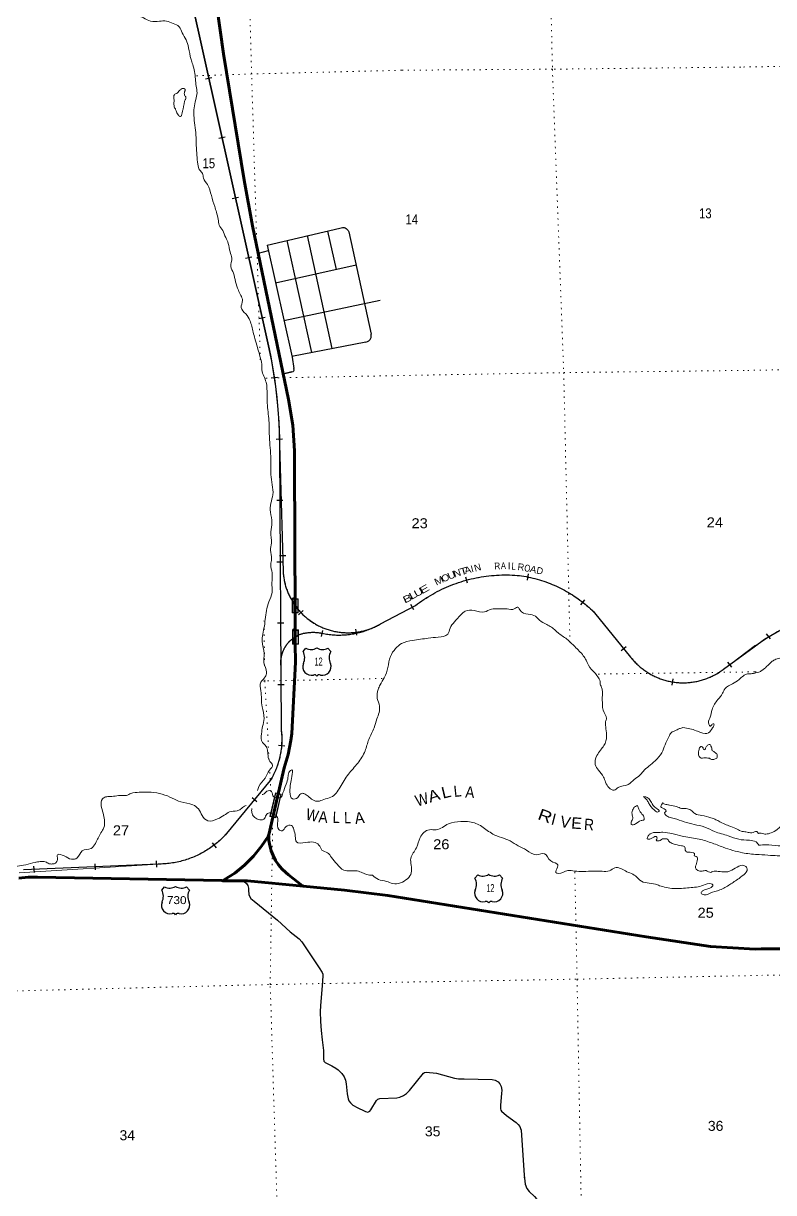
# Model space of a CAD drawing. Header units: feet. Extents: x 505285 to 763886, y -543582 to -353855.
# Drawn here: x 527720 to 540899, y -527841 to -507290 of the extents above; entities that cross this region are included whole.
import ezdxf
from ezdxf.enums import TextEntityAlignment as Align

# ---------------------------------------------------------------- set-up
doc = ezdxf.new("R2010")
doc.units = ezdxf.units.FT
doc.header["$LTSCALE"] = 70
doc.header["$PDMODE"] = 32
doc.header["$PDSIZE"] = 35
doc.linetypes.add('DOTTED', pattern=[1.5, 0.3, -1.2])
for name, color, linetype, lineweight in [('16', 7, 'Continuous', 25), ('20', 7, 'Continuous', 70), ('29', 7, 'Continuous', 25), ('34', 7, 'Continuous', 25), ('39', 7, 'Continuous', 13), ('57', 7, 'Continuous', 13), ('7', 7, 'DOTTED', 13)]:
    doc.layers.add(name, color=color, linetype=linetype, lineweight=lineweight)
doc.layers.add('41', color=7, linetype='Continuous')
doc.layers.add('55', color=7, linetype='Continuous')

msp = doc.modelspace()

# ---------------------------------------------------------------- linework, layer by layer
at = {"layer": '16'}
for p, q in [((532633.35, -518330.6), (532684.66, -518271.84)), ((532876.42, -518265.87), (532876.14, -518266.07)), ((533068.51, -518271.75), (533119.9, -518330.6)), ((535651.04, -522312.65), (535702.35, -522253.89)), ((535894.11, -522247.92), (535893.83, -522248.12)), ((536086.2, -522253.8), (536137.59, -522312.65)), ((530150.58, -522522.98), (530201.89, -522464.22)), ((530393.65, -522458.25), (530393.37, -522458.45)), ((530585.74, -522464.13), (530637.13, -522522.98))]:
    msp.add_line(p, q, dxfattribs=at)
for centre, radius, start, end in [((532775.74, -518114.18), 182.07, 239.97227, 303.45418), ((532977.52, -518114.68), 181.52, 236.33975, 300.08743), ((532977.51, -518114.18), 182.07, 236.54582, 236.59441), ((532440.37, -518441.23), 222.05, 332.97043, 29.75871), ((533312.87, -518441.23), 222.05, 150.24129, 207.02957), ((532779.56, -518596.13), 151.42, 159.09177, 283.81923), ((532973.68, -518596.13), 151.42, 256.18077, 20.90823), ((535458.06, -522423.28), 222.05, 332.97043, 29.75871), ((535793.43, -522096.23), 182.07, 239.97227, 303.45418), ((535995.21, -522096.73), 181.52, 236.33975, 300.08743), ((535995.2, -522096.23), 182.07, 236.54582, 236.59441), ((536330.56, -522423.28), 222.05, 150.24129, 207.02957), ((529957.6, -522633.61), 222.05, 332.97043, 29.75871), ((530292.97, -522306.56), 182.07, 239.97227, 303.45418), ((530494.75, -522307.06), 181.52, 236.33975, 300.08743), ((530494.74, -522306.56), 182.07, 236.54582, 236.59441), ((530830.1, -522633.61), 222.05, 150.24129, 207.02957), ((535797.25, -522578.18), 151.42, 159.09177, 283.81923), ((535991.37, -522578.18), 151.42, 256.18077, 20.90823), ((530296.79, -522788.51), 151.42, 159.09177, 283.81923), ((530490.91, -522788.51), 151.42, 256.18077, 20.90823)]:
    msp.add_arc(centre, radius, start, end, dxfattribs=at)
for centre, major_axis, start_param, end_param in [((532834.9, -518794.95), (-19.56, 51.67), 4.95877769, 6.28318531), ((532918.35, -518794.95), (19.56, 51.67), 0, 1.32637542), ((535852.59, -522777), (-19.56, 51.67), 4.95877769, 6.28318531), ((535936.04, -522777), (19.56, 51.67), 0, 1.32637542), ((530352.13, -522987.33), (-19.56, 51.67), 4.95877769, 6.28318531), ((530435.58, -522987.33), (19.56, 51.67), 0, 1.32637542)]:
    msp.add_ellipse(centre, major_axis=major_axis, ratio=0.929097, start_param=start_param, end_param=end_param, dxfattribs=at)
at = {"layer": '20'}
for points in [[(532028, -521566.05), (532036.01, -521531.05), (532102.21, -521241.66), (532300, -520377.05), (532372.61, -520139.13), (532419.95, -519894.93), (532434, -519771.05), (532499, -518518.05), (532497.28, -518203.04), (532494.26, -517650.04), (532480, -515037.05), (532483.93, -514805.65), (532455.7, -514350.12), (532380, -513900.05), (531743, -510846.05), (531597, -510045.05), (531237, -507824.05), (531056.12, -506531.31), (530936.86, -505678.92)], [(531224, -522358.05), (531255.68, -522339.29), (531433.3, -522224.35), (531607.08, -522084.1), (531765.25, -521926.45), (531906.07, -521753.13), (532018.22, -521581.05), (532028, -521566.05)], [(532637.56, -522457.41), (532625, -522447.69), (532375, -522254.05), (532328.84, -522215.91), (532262.28, -522150.51), (532202.91, -522078.52), (532151.39, -522000.71), (532108.29, -521917.95), (532074.08, -521831.13), (532049.13, -521741.22), (532033.71, -521649.19), (532029.53, -521581.05), (532028, -521566.05)], [(527639.43, -522311.17), (527804.29, -522294.45), (527970, -522295.05), (531205.68, -522357.7), (531224, -522358.05)], [(532637.56, -522457.41), (531660, -522363.05), (531255.68, -522361.63), (531224, -522358.05)], [(540683.4, -523553.87), (540578, -523560.05), (539791.43, -523513.37), (538660, -523345.05), (534121, -522621.05), (533359, -522527.05), (532637.56, -522457.41)], [(540683.4, -523553.87), (541266, -523559.05)]]:
    msp.add_lwpolyline(points, dxfattribs=at)
at = {"layer": '29'}
for p, q in [((532000.38, -511188.74), (533277, -510887.05)), ((532349.98, -511106.12), (532780.95, -513077.23)), ((533144.06, -513006.75), (532709, -511018.05)), ((533060, -510941.05), (533216, -511617.05)), ((533440, -510954.05), (533827, -512750.05)), ((532022.94, -511289.47), (531842, -511333.05)), ((532152, -511850.05), (533564.58, -511532.22)), ((532296.19, -512509.51), (533987.06, -512156.95)), ((533735, -512892.05), (532438.25, -513143.75)), ((532436, -513416.05), (532293, -513447.05)), ((536527.87, -527599.42), (536525.34, -527572.04))]:
    msp.add_line(p, q, dxfattribs=at)
for points in [[(533277, -510887.05), (533328.21, -510878.33), (533353.26, -510879.38), (533373.09, -510885.64), (533391.87, -510896.08), (533415.88, -510916.97), (533426.32, -510928.45), (533440, -510954.05)], [(532000.38, -511188.74), (532441, -513156.05), (532474, -513358.05)], [(533735, -512892.05), (533766.58, -512882.14), (533790.58, -512867.52), (533811.46, -512844.55), (533828.16, -512812.18), (533830.24, -512789.21), (533827, -512750.05)], [(532285.55, -513449.14), (532436.88, -513416.77), (532458.8, -513407.37), (532469.24, -513397.98), (532475.5, -513383.36), (532474, -513358.05)], [(531598.14, -522373.68), (531637.41, -522410.55), (531660.36, -522443.97), (531672.89, -522487.82), (531672.89, -522527.51), (531679.16, -522598.51), (531693.76, -522631.93), (531716.73, -522669.51), (531773.09, -522719.64), (532182.22, -523053.79), (532407.67, -523258.45), (532562.14, -523379.58), (532614.32, -523433.87), (532917, -523889.16), (532969.19, -523974.78), (532979.62, -523999.84), (532979.62, -524031.17), (532967.1, -524198.24), (532937.87, -524557.45), (532931.61, -524655.61), (532937.87, -524833.12), (532950.4, -524991.84), (532971.27, -525154.74)], [(532971.27, -525154.74), (532990.04, -525342.69), (532990.04, -525488.88), (532998.39, -525528.55), (533019.27, -525555.71), (533136.16, -525610.01), (533207.14, -525651.77), (533248.88, -525681.01), (533313.59, -525745.75), (533353.26, -525806.32), (533380.39, -525864.79), (533390.83, -525931.62), (533407.53, -526102.87), (533424.22, -526192.68), (533438.84, -526228.18), (533465.98, -526261.59), (533509.81, -526303.36), (533532.77, -526317.98), (533570.35, -526336.78), (533731.08, -526418.22), (533770.74, -526424.49), (533804.14, -526411.96), (533825.01, -526386.9), (533921.04, -526219.83), (533946.08, -526196.85), (533983.66, -526186.41), (534280.07, -526173.88), (534334.34, -526161.35), (534396.97, -526136.29), (534449.15, -526100.78), (534505.52, -526044.4), (534751.83, -525739.49), (534768.53, -525729.05), (534797.76, -525722.78), (534977.28, -525743.67), (535294.56, -525827.2), (535365.54, -525839.73), (535461.56, -525843.91), (535954.19, -525852.26), (536010.55, -525864.8), (536058.57, -525894.03), (536091.96, -525929.54), (536112.84, -525977.57), (536123.27, -526040.22), (536121.19, -526098.7), (536104.49, -526303.36), (536104.48, -526370.19), (536108.66, -526391.08), (536121.19, -526407.78), (536208.86, -526482.97), (536375.86, -526608.27), (536413.42, -526643.77), (536438.47, -526679.28), (536455.16, -526714.78), (536463.53, -526746.11), (536517.8, -527535.53)], [(536517.8, -527535.53), (536536.58, -527692.16), (536565.81, -527767.34), (536607.55, -527821.64), (536699.4, -527909.35), (536732.8, -527951.12), (536803.77, -528080.61), (537025.04, -528398.05), (537075.14, -528456.52), (537133.59, -528510.82), (537237.96, -528590.18), (538139.73, -529216.71), (538221.14, -529256.38), (538319.25, -529283.54), (538429.88, -529304.42), (538511.29, -529308.6), (538571.83, -529310.68), (538604.62, -529307.75)]]:
    msp.add_lwpolyline(points, dxfattribs=at)
at = {"layer": '34', "lineweight": 13}
for p, q in [((530664, -506853.05), (532034, -513009.05)), ((532214, -514485.05), (532282, -516925.05)), ((532218, -514786.05), (532250, -519717.05)), ((533996, -517845.05), (534608, -517522.05)), ((537755, -517651.05), (538387, -518429.05)), ((540017, -518644.05), (540584, -518216.05)), ((532055, -520598.05), (531290, -521530.05)), ((530089, -522066.05), (527645.74, -522221.96))]:
    msp.add_line(p, q, dxfattribs=at)
at = {"layer": '34'}
for p, q in [((530920.32, -508263.08), (531028.28, -508239.05)), ((531155.78, -509309.12), (531263.75, -509285.09)), ((531389.1, -510369.55), (531497.07, -510345.52)), ((531624.57, -511415.59), (531732.54, -511391.56)), ((531857.89, -512476.01), (531965.86, -512451.99)), ((532073.03, -513522.54), (532182.32, -513505.54)), ((532160.39, -514596.35), (532270.99, -514594.67)), ((532170.22, -515668.02), (532280.83, -515667.3)), ((532220.67, -516644.8), (532331.24, -516641.72)), ((532174.66, -516753.8), (532285.27, -516753.09)), ((535522.78, -517127.64), (535494.35, -517020.74)), ((536573.72, -517076.41), (536594.51, -516967.77)), ((537515.64, -517509.46), (537583.68, -517422.25)), ((532554.31, -517686.22), (532634.46, -517609.99)), ((534580.77, -517599.87), (534529.14, -517502.05)), ((532184.23, -517825.97), (532294.83, -517825.26)), ((532958.83, -518066.76), (532980.22, -517958.24)), ((533576.46, -518044.36), (533561.42, -517934.78)), ((540843.13, -518109.61), (540776.76, -518021.13)), ((538221.68, -518314.53), (538307.53, -518244.79)), ((540164.31, -518603.15), (540097.67, -518514.87)), ((532188.66, -518911.76), (532299.27, -518911.04)), ((539118.1, -518919.07), (539134.44, -518809.67)), ((532201.6, -519978.79), (532311.85, -519987.74)), ((531736.85, -520897.22), (531822.34, -520967.4)), ((531037.59, -521690.28), (531104.75, -521778.17)), ((527900.73, -522102.22), (527907.78, -522212.61)), ((528975.63, -522059.3), (528982.67, -522169.69)), ((530054.35, -522012.04), (530061.4, -522122.42))]:
    msp.add_line(p, q, dxfattribs=at)
for points in [[(530598.31, -506429.27), (530627.01, -506628.5), (530665.07, -506852.84), (532035.07, -513008.82), (532064.62, -513150.44), (532090.78, -513291.95), (532114.5, -513433.99), (532136.78, -513577.17), (532155.66, -513720.24)], [(532155.66, -513720.24), (532171.93, -513863.03), (532186.76, -514006.97), (532198.19, -514150.79), (532207.02, -514294.33), (532213.59, -514439.2), (532217.4, -514582.96), (532219.59, -514727.07), (532219.1, -514786.06), (532251.09, -519716.99), (532253.73, -519740.95), (532255.81, -519764.9), (532257.47, -519788.89), (532258.88, -519813.05), (532259.72, -519837.16), (532260.14, -519861.15), (532260.3, -519885.32), (532259.89, -519909.42), (532259.05, -519933.42), (532257.82, -519957.62), (532256.15, -519981.58), (532254.2, -520005.58), (532251.71, -520029.64), (532248.77, -520053.48), (532245.41, -520077.35), (532241.77, -520101.13), (532237.59, -520124.97), (532233.08, -520148.57), (532228.04, -520172.23), (532222.69, -520195.65), (532216.92, -520219.11), (532210.72, -520242.36), (532204.09, -520265.5), (532197.16, -520288.54), (532189.67, -520311.51), (532181.89, -520334.38), (532173.68, -520357.02), (532165.16, -520379.56), (532156.06, -520401.88), (532146.69, -520424.09), (532137, -520446.07), (532126.88, -520467.95), (532116.32, -520489.61), (532105.33, -520511.17), (532094.17, -520532.49), (532082.43, -520553.59), (532070.39, -520574.44), (532058.07, -520595.19), (532055.89, -520598.7), (531290.83, -521530.77), (531271.69, -521551.78), (531252.18, -521572.2), (531232.33, -521592.3), (531212.12, -521612.31), (531191.53, -521631.76), (531170.7, -521650.76), (531149.52, -521669.67), (531127.96, -521688.03), (531106.15, -521705.93), (531083.86, -521723.63), (531061.44, -521740.77), (531038.77, -521757.68), (531015.62, -521774.17), (530992.33, -521790.09), (530968.67, -521805.68), (530944.89, -521820.93), (530920.62, -521835.75), (530896.32, -521850.11), (530871.55, -521864.04), (530846.75, -521877.51), (530821.58, -521890.65), (530796.28, -521903.21), (530770.72, -521915.35), (530745.03, -521927.14), (530718.96, -521938.38), (530692.77, -521949.27), (530666.43, -521959.6), (530639.95, -521969.6), (530613.21, -521978.92), (530586.35, -521987.9), (530559.45, -521996.42), (530532.3, -522004.49), (530505.01, -522012.01), (530477.46, -522019.07), (530450.01, -522025.78), (530422.3, -522031.82), (530394.57, -522037.39), (530366.7, -522042.64), (530338.91, -522047.3), (530310.75, -522051.41), (530282.69, -522055.17), (530254.59, -522058.24), (530226.48, -522061.08), (530198.1, -522063.25), (530169.93, -522064.94), (530141.74, -522066.18), (530113.29, -522066.97), (530089.03, -522067.15), (527720.36, -522168.51)], [(532215.09, -514485.02), (532283.09, -516925.01), (532284.32, -516944.88), (532286, -516964.64), (532288.03, -516984.38), (532290.28, -517004.21), (532292.98, -517023.91), (532296.02, -517043.47), (532299.3, -517063.14), (532303.01, -517082.66), (532307.07, -517102.05), (532311.48, -517121.54), (532316.2, -517140.79), (532321.17, -517160.01), (532326.58, -517179.21), (532332.32, -517198.17), (532338.4, -517217.1), (532344.7, -517235.91), (532351.47, -517254.7), (532358.44, -517273.25), (532365.86, -517291.76), (532373.51, -517310.04), (532381.5, -517328.3), (532389.81, -517346.32), (532398.45, -517364.19), (532407.32, -517381.94), (532416.63, -517399.55), (532545.52, -517590.47)], [(533661.16, -517974.27), (533680.65, -517969.86), (533699.9, -517965.13), (533719.13, -517960.17), (533738.33, -517954.76), (533757.28, -517949.01), (533776.21, -517942.94), (533795.02, -517936.64), (533813.82, -517929.87), (533832.36, -517922.9), (533850.87, -517915.47), (533869.15, -517907.82), (533887.41, -517899.84), (533905.43, -517891.53), (533923.3, -517882.89), (533941.05, -517874.02), (533958.67, -517864.7), (533976.16, -517855.16), (533993.4, -517845.29), (533995.46, -517844.09), (534607.4, -517521.12), (534643.63, -517493.67), (534680.36, -517467.14), (534717.56, -517441.23), (534755.3, -517415.58), (534793.46, -517390.91), (534831.87, -517367.02), (534870.83, -517343.38), (534910.19, -517320.72), (534949.84, -517298.85), (534990.17, -517277.43), (535030.55, -517256.96), (535071.26, -517236.89), (535112.6, -517217.65), (535154, -517199.36), (535195.87, -517181.67), (535237.86, -517164.56), (535280.48, -517148.27), (535323, -517132.72), (535366.16, -517117.99), (535409.21, -517104), (535452.75, -517090.62), (535496.35, -517078.17), (535540.22, -517066.51), (535584.19, -517055.42), (535628.6, -517045.31), (535673.11, -517035.77), (535717.68, -517027.17), (535762.37, -517019.14), (535807.28, -517012.26), (535852.29, -517005.94), (535897.21, -517000.36), (535942.4, -516995.55), (535987.66, -516991.68), (536033.18, -516988.59), (536078.44, -516986.02), (536123.93, -516984.6), (536169.32, -516983.9), (536214.81, -516983.77), (536260.02, -516984.54), (536305.63, -516986.29), (536351.01, -516988.56), (536396.23, -516991.93), (536433.12, -516994.96), (536472.85, -517000.47), (536512.22, -517006.85), (536551.49, -517013.91), (536590.93, -517021.46), (536630.03, -517029.89), (536668.8, -517038.97), (536707.74, -517048.53), (536746.34, -517058.97), (536784.61, -517070.06), (536823.03, -517081.86), (536860.89, -517094.28), (536898.7, -517107.16), (536936.39, -517120.95), (536973.54, -517135.35), (537010.59, -517150.44), (537047.35, -517165.95), (537084, -517182.37), (537120.13, -517199.18), (537156.14, -517216.91), (537191.63, -517235.03), (537227.04, -517253.83), (537261.9, -517273.24), (537296.44, -517293.32), (537330.7, -517313.81), (537364.61, -517335.18), (537398.22, -517356.98), (537431.3, -517379.39), (537464.09, -517402.23), (537496.3, -517425.92), (537528.22, -517450.04), (537559.64, -517474.54), (537590.74, -517499.71), (537621.28, -517525.48), (537651.51, -517551.91), (537681.26, -517578.51), (537710.44, -517605.96), (537739.08, -517633.8)], [(532546.11, -517591.12), (532550.56, -517596.46), (532563.49, -517611.58), (532576.65, -517626.35), (532590.25, -517640.99), (532603.94, -517655.4), (532617.96, -517669.43), (532632.1, -517683.36), (532646.66, -517697.03), (532661.33, -517710.34), (532676.21, -517723.43), (532691.42, -517736.38), (532706.84, -517748.86), (532722.36, -517761.22), (532738.21, -517773.21), (532754.28, -517785.09), (532770.43, -517796.5), (532786.92, -517807.67), (532803.5, -517818.6), (532820.29, -517829.29), (532837.3, -517839.52), (532854.52, -517849.61), (532871.83, -517859.36), (532889.36, -517868.76), (532906.98, -517877.81), (532924.82, -517886.62), (532942.75, -517895.2), (532960.89, -517903.3), (532979.12, -517911.17), (532997.56, -517918.69), (533016.12, -517925.98), (533034.75, -517932.8), (533053.49, -517939.39), (533072.31, -517945.64), (533091.35, -517951.52), (533110.38, -517957.07), (533129.61, -517962.38), (533148.82, -517967.23), (533168.24, -517971.84), (533187.64, -517976), (533207.13, -517979.92), (533226.61, -517983.51), (533246.3, -517986.74), (533265.96, -517989.5), (533285.62, -517992.05), (533305.48, -517994.25), (533325.2, -517996.11), (533345.02, -517997.62), (533364.92, -517998.67), (533384.7, -517999.5), (533404.58, -517999.98), (533424.54, -517999.99), (533444.38, -517999.8), (533464.2, -517999.25), (533484.1, -517998.25), (533503.99, -517997.01), (533523.75, -517995.33), (533543.49, -517993.31), (533563.33, -517991.05), (533583.02, -517988.36), (533602.58, -517985.31), (533622.25, -517982.04), (533641.77, -517978.33), (533661.16, -517974.27)], [(537739.08, -517633.8), (537755.81, -517650.31), (538387.85, -518428.37), (538400.53, -518444.46), (538413.49, -518460.17), (538426.73, -518475.66), (538440.22, -518491.09), (538454.01, -518506.14), (538468.01, -518520.9), (538482.27, -518535.6), (538496.82, -518549.91), (538511.58, -518563.92), (538526.68, -518577.81), (538541.92, -518591.3), (538557.35, -518604.65), (538573.13, -518617.7), (538589.05, -518630.36), (538605.26, -518642.8), (538621.57, -518655), (538638.26, -518666.92), (538654.98, -518678.5), (538672.07, -518689.8), (538689.22, -518700.78), (538706.63, -518711.53), (538724.18, -518721.89), (538741.93, -518731.94), (538759.79, -518741.75), (538777.96, -518751.2), (538796.23, -518760.39), (538814.63, -518769.19), (538833.15, -518777.75), (538851.89, -518785.84), (538870.76, -518793.7), (538889.66, -518801.22), (538908.76, -518808.44), (538927.99, -518815.25), (538947.45, -518821.77), (538966.84, -518828.01), (538986.45, -518833.8), (539006.11, -518839.25), (539025.89, -518844.47), (539045.62, -518849.26), (539065.66, -518853.68), (539085.65, -518857.85), (539105.69, -518861.51), (539125.76, -518865.02), (539146.05, -518868.05), (539166.22, -518870.73), (539186.43, -518873.08), (539206.85, -518875.13), (539227.16, -518876.67), (539247.51, -518878.04), (539267.9, -518878.91), (539288.41, -518879.56), (539308.72, -518879.75), (539329.17, -518879.56), (539349.56, -518879.1), (539370, -518878.31), (539390.33, -518877.02), (539410.78, -518875.48), (539431.1, -518873.6), (539451.39, -518871.29), (539471.56, -518868.65), (539491.78, -518865.66), (539511.93, -518862.42), (539531.99, -518858.68), (539551.99, -518854.67), (539571.97, -518850.24), (539591.89, -518845.56), (539611.61, -518840.43), (539631.3, -518835.06), (539650.85, -518829.32), (539670.37, -518823.18), (539689.67, -518816.74), (539709.02, -518809.99), (539728.08, -518802.87), (539747.17, -518795.41), (539766, -518787.59), (539784.76, -518779.51), (539803.3, -518771.16), (539821.81, -518762.38), (539840.05, -518753.23), (539858.13, -518743.9), (539876.18, -518734.15), (539893.93, -518724.2), (539911.55, -518713.89), (539928.98, -518703.15), (539946.18, -518692.29), (539963.24, -518681.08), (539980.12, -518669.43), (539996.75, -518657.67), (540013.17, -518645.64), (540016.33, -518643.18), (540558.73, -518249.91)], [(532927.1, -518002), (532939.88, -518004.19), (532944.21, -518004.98), (532969.04, -518010.47), (532993.83, -518015.35), (533018.72, -518019.82), (533043.81, -518024.04), (533068.89, -518027.64), (533093.93, -518030.8), (533119.17, -518033.71), (533144.39, -518036.02), (533169.58, -518037.87), (533194.99, -518039.33), (533220.23, -518040.3), (533245.52, -518040.99), (533270.95, -518041.1), (533296.19, -518040.74), (533321.53, -518039.95), (533346.78, -518038.84), (533372.17, -518037.17), (533397.34, -518035.14), (533422.65, -518032.55), (533447.72, -518029.62), (533472.9, -518026.26), (533497.89, -518022.41), (533522.83, -518018.1), (533547.69, -518013.49), (533572.55, -518008.26), (533597.32, -518002.73), (533621.92, -517996.71), (533646.43, -517990.36), (533670.79, -517983.4), (533695.07, -517976.11), (533719.13, -517968.48), (533743.14, -517960.4), (533766.97, -517951.81), (533790.77, -517942.78), (533814.3, -517933.54), (533837.68, -517923.67), (533860.83, -517913.45), (533883.93, -517902.92), (533906.65, -517892.01), (533929.35, -517880.5), (533951.81, -517868.78), (533973.96, -517856.53), (533978.47, -517854.09)], [(532245.9, -518581.16), (532245.01, -518571.73), (532244.35, -518562.31), (532243.84, -518552.9), (532243.44, -518543.41), (532243.25, -518533.96), (532243.23, -518524.54), (532243.32, -518515.06), (532243.63, -518505.61), (532244.1, -518496.2), (532244.73, -518486.72), (532245.53, -518477.34), (532246.44, -518467.93), (532247.57, -518458.5), (532248.87, -518449.17), (532250.33, -518439.83), (532251.9, -518430.53), (532253.7, -518421.2), (532255.6, -518411.97), (532257.72, -518402.72), (532259.97, -518393.57), (532262.37, -518384.41), (532264.95, -518375.33), (532267.69, -518366.29), (532270.55, -518357.29), (532273.63, -518348.33), (532276.81, -518339.4), (532280.18, -518330.58), (532283.66, -518321.79), (532287.37, -518313.09), (532291.17, -518304.43), (532295.11, -518295.88), (532299.21, -518287.36), (532303.49, -518278.92), (532307.93, -518270.54), (532312.44, -518262.24), (532317.17, -518254.04), (532322.01, -518245.93), (532326.98, -518237.87), (532332.08, -518229.95), (532337.38, -518222.07), (532342.76, -518214.3), (532348.31, -518206.66), (532353.92, -518199.08), (532359.75, -518191.58), (532365.66, -518184.24), (532371.68, -518176.99), (532377.88, -518169.79), (532384.2, -518162.78), (532390.58, -518155.83), (532397.15, -518149.03), (532403.82, -518142.26), (532410.57, -518135.71), (532417.49, -518129.25), (532424.47, -518122.89), (532552.4, -518038.97)], [(532553.31, -518037.58), (532556.58, -518036.04), (532568.88, -518031.69), (532581.18, -518027.68), (532593.55, -518023.87), (532606.03, -518020.18), (532618.56, -518016.78), (532631.07, -518013.64), (532643.72, -518010.59), (532656.39, -518007.86), (532669.07, -518005.35), (532681.9, -518003.04), (532694.66, -518000.99), (532707.46, -517999.08), (532720.38, -517997.43), (532733.23, -517996.06), (532746.14, -517994.9), (532759.05, -517993.9), (532772.05, -517993.18), (532784.96, -517992.65), (532797.98, -517992.39), (532810.9, -517992.32), (532823.9, -517992.48), (532836.84, -517992.89), (532849.78, -517993.53), (532862.7, -517994.34), (532875.65, -517995.45), (532888.57, -517996.72), (532901.44, -517998.26), (532914.29, -517999.97), (532927.1, -518002)], [(540559.34, -518249.36), (540738.55, -518114.93), (541003.7, -517958.9)]]:
    msp.add_lwpolyline(points, dxfattribs=at)
at = {"layer": '34', "lineweight": 13}
for centre, radius, start, end in [((523952.22, -514743.9), 8265.89, 359.70788, 12.11541), ((533420.23, -516861.1), 1140.02, 183.21532, 300.33477), ((536191.34, -519586.6), 2601.8, 84.67067, 127.48532), ((536131.62, -519265.94), 2289.81, 44.8498, 82.43692), ((533265.85, -516589.51), 1452.64, 257.19919, 299.40188), ((532784.92, -518527.25), 540.6, 114.93568, 185.71076), ((532807.67, -518735.26), 741.84, 79.41056, 109.74912), ((539311.03, -517709.99), 1170.84, 217.8894, 307.08251), ((530879.33, -519875.74), 1379.83, 328.43443, 6.60437), ((530085.58, -520444.85), 1621.2, 270.12101, 317.98091)]:
    msp.add_arc(centre, radius, start, end, dxfattribs=at)
msp.add_spline([(540572.13, -518241.14), (541292.79, -517832.31), (541886.24, -517742.55)], degree=3, dxfattribs=at)
at = {"layer": '39'}
for points in [[(525663.88, -497516.55), (525699, -497575.05), (525686, -497672.05), (525701, -497758.05), (525761, -497812.05), (525765, -497860.05), (525829, -497963.05), (525926, -498166.05), (525991, -498307.05), (526018, -498517.05), (525963, -498613.05), (525924, -498701.05), (525943, -498881.05), (526050, -499036.05), (526148, -499134.05), (526334, -499340.05), (526472, -499430.05), (526638, -499589.05), (526819, -499846.05), (526968, -500070.05), (527112, -500302.05), (527252.14, -500638.29), (527325.51, -500762.17), (527435.58, -501069.58), (527575, -501334.05), (527655.71, -501647.69), (527741, -501822.05), (527837, -502052.05), (527844, -502086.05), (527901, -502203.05), (527984, -502359.05), (528070, -502623.05), (528160, -502797.05), (528243, -502983.05), (528329, -503101.05), (528391, -503213.05), (528414, -503417.05), (528427, -503545.05), (528444, -503694.05), (528477, -503773.05), (528500, -503861.05), (528471, -503894.05), (528410, -503882.05), (528360, -503819.05), (528288, -503824.05), (528203, -503867.05), (528096, -503971.05), (528024, -503988.05), (527948, -504037.05), (527940, -504150.05), (527972, -504281.05), (528013, -504479.05), (527993, -504640.05), (527942, -504732.05), (527856, -504858.05), (527865, -505025.05), (527929, -505234.05), (527958, -505325.05), (528054, -505426.05), (528225, -505491.05), (528281, -505555.05), (528314, -505678.05), (528293, -505790.05), (528252, -505922.05), (528282, -506041.05), (528351, -506119.05), (528441, -506159.05), (528495, -506213.05), (528502, -506205.05), (528575, -506086.05), (528711, -506022.05), (528837, -505940.05), (528927, -505882.05), (529015, -505879.05), (529097, -505979.05), (529124, -506060.05), (529025, -506166.05), (528897, -506277.05), (528786, -506348.05), (528678, -506418.05), (528672, -506452.05), (528697, -506544.05), (528762, -506560.05), (528882, -506557.05), (528976, -506594.05), (529070, -506698.05), (529176, -506800.05), (529269, -506900.05), (529376, -507025.05), (529473, -507049.05), (529658, -507105.05), (529750, -507152.05), (529830, -507194.05), (529956, -507250.05), (530111, -507252.05), (530233, -507250.05), (530349, -507290.05)], [(530349, -507290.05), (530456, -507349.05), (530512, -507457.05), (530578, -507578.05), (530621, -507717.05), (530666, -507925.05), (530695, -508012.05), (530742, -508266.05), (530755, -508396.05), (530771, -508508.05), (530749, -508629.05), (530720, -508777.05), (530716, -508910.05), (530732, -509080.05), (530752, -509252.05), (530757, -509435.05), (530770, -509608.05), (530784, -509766.05), (530818, -509869.05), (530866, -509926.05), (530885, -510010.05), (530955, -510124.05), (531022, -510315.05), (531081, -510510.05), (531112, -510609.05), (531143, -510733.05), (531160, -510835.05), (531222, -510929.05), (531274, -511054.05), (531320, -511157.05), (531351, -511308.05), (531381, -511414.05), (531366, -511565.05), (531410, -511680.05), (531446, -511832.05), (531497, -511979.05), (531540, -512070.05), (531569, -512161.05), (531545, -512283.05), (531626, -512396.05), (531700, -512513.05), (531757, -512718.05), (531787, -512831.05), (531831, -512984.05), (531869, -513114.05), (531907, -513283.05), (531909, -513380.05), (531984, -513598.05), (532000, -513817.05), (532007, -514006.05), (532037, -514310.05), (532042, -514557.05), (532067, -514944.05), (532070, -515220.05), (532089, -515398.05), (532105, -515574.05), (532066, -515722.05), (532061, -515883.05), (532086, -516066.05), (532067, -516227.05), (532078, -516426.05), (532062, -516549.05), (532079, -516705.05), (532067, -516802.05), (532090, -516948.05), (532086, -517121.05), (532088, -517292.05), (532033, -517457.05), (531990, -517611.05), (531947, -517922.05), (531919, -518064.05), (531916, -518148.05), (531950, -518370.05), (531945, -518527.05), (531993, -518696.05), (531970, -518778.05), (531893, -518867.05), (531892, -519022.05), (531914, -519300.05), (531949, -519510.05), (531922, -519650.05), (531904, -519775.05), (531919, -519929.05), (531969, -519974.05), (532018, -520169.05), (532049, -520261.05), (532096, -520323.05), (532045, -520418.05), (531965, -520555.05), (531858, -520704.05), (531834.81, -520775.26)], [(530364.12, -508557.83), (530366.25, -508553.92), (530382.49, -508534.73), (530401.68, -508524.4), (530422.34, -508514.07), (530437.11, -508500.78), (530447.44, -508486.02), (530462.2, -508469.78), (530475.49, -508460.93), (530490.25, -508447.64), (530510.91, -508437.31), (530530.1, -508434.36), (530553.72, -508440.26), (530559.63, -508452.07), (530562.58, -508466.83), (530553.72, -508484.54), (530547.82, -508506.69), (530547.82, -508536.21), (530552.24, -508552.45), (530565.53, -508568.68), (530572.91, -508580.49), (530575.86, -508596.73), (530565.53, -508627.73), (530556.67, -508642.49), (530544.86, -508703.01), (530534.53, -508751.73), (530521.25, -508810.77), (530507.96, -508859.49), (530497.63, -508906.72), (530494.68, -508917.06), (530481.39, -508925.91), (530459.25, -508918.53), (530440.06, -508899.34), (530417.92, -508862.44), (530401.68, -508828.49), (530394.3, -508801.92), (530388.39, -508787.15), (530376.58, -508773.87), (530367.73, -508751.73), (530366.25, -508732.54), (530361.82, -508698.59), (530366.25, -508664.63), (530366.25, -508636.59), (530363.3, -508584.92), (530365.14, -508556.5)], [(540641.38, -521733.54), (540761.71, -521728.25), (540978.92, -521743.95), (541225.79, -521744.72), (541440, -521726.37), (541604.69, -521661.28), (541809.34, -521659.27), (542316.6, -521642.34), (542660.68, -521604.1), (542959.95, -521543.08), (543174.01, -521450.42), (543377.17, -521327.96), (543591.39, -521102.73), (543761.12, -520935.06), (543923.48, -520789.69), (544025.28, -520770.63), (544180.13, -520643.56), (544278.17, -520425.77), (544362.75, -520228.47), (544481.74, -519971.9), (544576.83, -519722.07), (544595.01, -519518.68), (544632.05, -519342.85), (544729.53, -519036.71), (544763.1, -518810.78), (544863.55, -518606.98), (545036.42, -518409.08), (545187.13, -518346.41), (545315.32, -518406.91), (545464.7, -518436.65), (545595.74, -518456.9), (545752.03, -518448.29), (545902.04, -518361.53), (546090.93, -518231.45), (546212.65, -518069.2), (546283.69, -517820.07), (546286, -517623.18), (546264.22, -517495.28), (546187.95, -517356.93), (546080.38, -517177.33), (546081.99, -516956.35), (546181.14, -516776.69), (546366.89, -516676.83), (546564.82, -516650.92), (546725.94, -516670.29), (546870.37, -516668.05), (546970.43, -516588.78), (547135.97, -516415.2), (547314.11, -516329.62), (547539.42, -516278.81), (547735.41, -516254.97), (547896.72, -516212.07), (548095.64, -516081.69), (548270.52, -516022.32), (548500.02, -515977.41), (548719.72, -515940.82), (548931.34, -515902.46), (549080.53, -515787.61), (549281.92, -515673.23), (549420.04, -515661.13), (549615.39, -515615.21), (549702.77, -515595.04)], [(532279, -520816.05), (532336, -520661.05), (532368, -520545.05), (532385, -520456.05), (532436, -520410.05), (532434, -520525.05), (532414, -520654.05), (532401, -520799.05), (532450, -520922.05), (532541, -520895.05), (532593, -520829.05), (532649, -520827.05), (532721, -520875.05), (532899, -520963.05), (532996, -520931.05), (533123, -520893.05), (533286, -520716.05), (533429, -520486.05), (533595, -520293.05), (533722, -520078.05), (533789, -519876.05), (533881, -519672.05), (533931, -519513.05), (533968, -519402.05), (533976, -519289.05), (533937, -519155.05), (533952, -518996.05), (533989, -518916.05), (534059, -518791.05), (534123, -518612.05), (534169, -518418.05), (534258, -518278.05), (534364, -518190.05), (534559, -518135.05), (534833, -518097.05), (535009, -518077.05), (535175, -518025.05), (535216, -517921.05), (535291, -517811.05), (535403, -517687.05), (535483, -517622.05), (535641, -517612.05), (535821, -517634.05), (535942, -517588.05), (536080, -517581.05), (536217, -517582.05), (536351, -517577.05), (536406, -517549.05), (536440, -517598.05), (536587, -517676.05), (536717, -517709.05), (536786, -517781.05), (536913, -517855.05), (537069, -517961.05), (537108, -517997.05), (537267, -518112.05), (537408, -518244.05), (537556, -518404.05), (537605, -518483.05), (537701, -518646.05), (537770, -518714.05), (537823, -518793.05), (537848, -518832.05), (537852, -518886.05), (537875, -518960.05), (537893, -519028.05), (537888, -519172.05), (537895, -519263.05), (537903, -519363.05), (537964, -519508.05), (537948, -519560.05), (537946, -519627.05), (537964, -519757.05), (537955, -519902.05), (537916, -519984.05), (537860, -520062.05), (537795, -520159.05), (537767, -520317.05), (537824, -520413.05), (537913, -520537.05), (537948, -520628.05), (538010, -520724.05), (538096, -520766.05), (538168, -520721.05), (538347, -520668.05), (538449, -520580.05), (538548, -520506.05), (538606, -520438.05), (538710, -520344.05), (538819, -520250.05), (538936, -520109.05), (538992, -519972.05), (539059, -519831.05), (539105, -519753.05), (539166, -519723.05), (539245, -519686.05), (539307, -519668.05)], [(540694.42, -518663.33), (540777.13, -518596.63), (540874.71, -518501.37), (540939.95, -518467.32), (541033.5, -518440.47), (541111.17, -518420.1), (541197.89, -518365.33), (541249.21, -518335.71), (541313.26, -518329.81), (541396.11, -518349.46), (541471.07, -518373.37), (541542.36, -518409.43), (541601.38, -518437.82), (541649.74, -518444.43), (541689.61, -518435.22), (541683.07, -518417.34), (541668.74, -518407.72), (541623.93, -518384.94), (541585.31, -518368), (541586.79, -518349.88), (541612.74, -518345.1), (541655.31, -518359.91), (541734.8, -518401.76), (541792.4, -518450.28), (541839.08, -518537.28), (541925.46, -518609.05), (542040.37, -518696.05), (542159.9, -518734.71), (542248.52, -518814.45), (542347.04, -518889.88), (542472.33, -518988.62), (542630.23, -519104.49), (542717.66, -519212.38), (542776.95, -519319.09), (542856.53, -519433.24), (542889.41, -519528.68), (542883.66, -519607.18), (542877.97, -519687.68), (542891.37, -519803.78), (542911.69, -519881.51), (542927.6, -519945.31), (542964.07, -520026.58), (542993.55, -520073.92), (543054.4, -520096.23), (543131.12, -520112.05), (543137.14, -520111.87), (543107.18, -520116.77), (543039.18, -520124.8), (542985.03, -520126.39), (542926.88, -520128.1), (542919.39, -520146.4), (542941.97, -520163.81), (543019.16, -520195.68), (543043.8, -520215.04), (543012.59, -520246.09), (542929.02, -520270.64), (542871.51, -520294.42), (542808.45, -520334.44), (542751.87, -520390.33), (542714.76, -520425.57), (542677.71, -520462.81), (542649.93, -520473.67), (542629.41, -520458.2), (542621.39, -520458.44), (542604.21, -520489.07), (542602.3, -520561.43), (542565.95, -520622.75), (542541.4, -520675.69), (542543.44, -520745.93), (542549.66, -520822.07), (542552.83, -520862.14), (542507.24, -520881.56), (542472.78, -520938.81), (542456.42, -520997.54), (542373.37, -521040.15), (542325.59, -521053.6), (542255.76, -521067.71), (542202.2, -521089.37), (542166.92, -521118.53), (542146.69, -521113.09), (542111.5, -521075.97), (542013.65, -521092.91), (541873.34, -521099.04), (541707.08, -521109.96), (541547.13, -521130.73), (541435.01, -521140.05), (541318.54, -521137.45), (541202.52, -521150.91), (541147.08, -521176.64), (541092.62, -521236.49), (541071.73, -521277.27), (541047.7, -521348.27), (541017.37, -521409.42), (540960.67, -521461.3), (540857.97, -521518.55), (540762.31, -521541.45)], [(539307, -519668.05), (539540, -519722.05), (539623, -519755.05), (539758, -519761.05), (539825, -519674.05), (539853, -519617.05), (539849, -519603.05), (539823, -519608.05), (539792, -519643.05), (539759, -519608.05), (539779, -519503.05), (539818, -519348.05), (539920, -519176.05), (540003, -519065.05), (540046, -518983.05), (540178, -518900.05), (540292, -518823.05), (540368, -518758.05), (540441, -518724.05), (540523, -518719.05), (540570, -518710.05)], [(540570, -518710.05), (540590, -518705.05), (540642, -518694.05), (540694.42, -518663.33)], [(539659.31, -520018.4), (539662.26, -520042.02), (539677.03, -520059.74), (539700.64, -520039.07), (539709.5, -520015.45), (539721.31, -519994.79), (539739.02, -519977.07), (539765.59, -519965.26), (539789.21, -519968.22), (539798.07, -519994.79), (539812.83, -520030.21), (539815.78, -520056.78), (539827.59, -520074.5), (539848.26, -520086.31), (539877.78, -520112.88), (539904.35, -520130.59), (539910.26, -520163.07), (539901.4, -520204.4), (539874.83, -520219.16), (539827.59, -520230.97), (539786.26, -520216.21), (539771.5, -520207.35), (539741.98, -520204.4), (539700.64, -520198.49), (539647.5, -520204.4), (539609.12, -520195.54), (539600.27, -520183.73), (539588.46, -520166.02), (539579.6, -520124.69), (539585.5, -520068.59), (539594.36, -520039.07), (539609.12, -520009.55), (539632.74, -520000.69), (539659.31, -520021.36)], [(531635.21, -521035.6), (531603, -521050.05), (531536, -521101.05), (531473, -521129.05), (531343, -521150.05), (531247, -521209.05), (531132, -521272.05), (530959, -521304.05), (530861, -521213.05), (530797, -521098.05), (530694, -521024.05), (530485, -520973.05), (530335, -520907.05), (530161, -520839.05), (529965, -520804.05), (529757, -520805.05), (529609, -520824.05), (529530, -520859.05), (529471, -520859.05), (529361, -520867.05), (529247, -520879.05), (529165, -520886.05), (529110, -520922.05), (529088, -521041.05), (529121, -521171.05), (529145, -521291.05), (529135, -521426.05), (529082, -521518.05), (528986, -521702.05), (528909, -521792.05), (528752, -521833.05), (528664, -521959.05), (528564, -521980.05), (528436, -521923.05), (528322, -521902.05), (528320.42, -521982.06)], [(531915.32, -520846.36), (531929, -520844.05), (531999, -520785.05), (532078, -520790.05), (532117, -520884.05), (532130.63, -520889.14)], [(532130.63, -520889.14), (532249.16, -520892.21), (532279, -520816.05)], [(538606, -520886.05), (538654, -520887.05), (538705, -520915.05), (538754, -520982.05), (538836, -521086.05), (538887, -521136.05), (538874, -521148.05), (538811, -521125.05), (538769, -521082.05), (538721, -521021.05), (538685, -520958.05), (538641, -520907.05), (538628, -520892.05), (538634, -520887.05)], [(532065.2, -521170.34), (532042, -521168.05), (531986, -521206.05), (531942, -521278.05), (531846, -521281.05), (531770, -521233.05), (531733, -521158.05), (531731.32, -521091.86)], [(533851, -522263.05), (533755, -522252.05), (533679, -522220.05), (533584, -522187.05), (533350, -522173.05), (533230, -522067.05), (533134, -521948.05), (533061, -521866.05), (532965, -521819.05), (532913, -521732.05), (532681, -521686.05), (532516, -521676.05), (532496, -521576.05), (532470, -521458.05), (532432, -521387.05), (532332, -521409.05), (532264, -521480.05), (532207, -521461.05), (532190, -521307.05), (532175, -521229.05), (532065.2, -521170.34)], [(538507, -521039.05), (538533, -521102.05), (538586, -521187.05), (538627, -521258.05), (538623, -521284.05), (538572, -521302.05), (538476, -521361.05), (538400, -521370.05), (538398, -521330.05), (538428, -521263.05), (538413, -521187.05), (538430, -521100.05), (538471, -521052.05), (538515, -521038.05)], [(540641.54, -521733.53), (540591, -521678.05), (540474, -521648.05), (540286, -521630.05), (540101, -521570.05), (539864, -521494.05), (539690, -521416.05), (539506, -521370.05), (539326, -521322.05), (539153, -521267.05), (539060, -521239.05), (538998, -521198.05), (538981, -521171.05), (539010, -521134.05), (538952, -521085.05), (538921, -521062.05), (538939, -521007.05), (538953, -520991.05), (538973, -521008.05), (539004, -521017.05), (539073, -521031.05), (539196, -521057.05), (539281, -521088.05), (539364, -521091.05), (539445, -521117.05), (539518, -521180.05), (539641, -521212.05), (539797, -521251.05), (539887, -521286.05), (540022, -521356.05), (540115, -521393.05), (540234, -521443.05), (540327, -521486.05), (540414, -521501.05), (540491, -521516.05), (540539, -521511.05), (540591, -521491.05), (540636.04, -521527.31)], [(540644.72, -521898.99), (540611, -521898.05), (540353, -521867.05), (540012, -521770.05), (539798, -521689.05), (539559, -521621.05), (539292, -521574.05), (539114, -521530.05), (538955, -521508.05), (538860, -521511.05), (538732, -521533.05), (538698, -521569.05), (538679, -521620.05), (538747, -521619.05), (538835, -521584.05), (538856, -521608.05), (538839, -521648.05), (538909, -521650.05), (538946, -521624.05), (538973, -521624.05), (539023, -521622.05), (539065, -521671.05), (539136, -521710.05), (539282, -521745.05), (539341, -521768.05), (539344, -521810.05), (539378, -521855.05), (539436, -521857.05), (539512, -521898.05), (539505, -521913.05), (539556, -521943.05), (539563, -521983.05), (539537, -522080.05), (539526, -522131.05), (539643, -522191.05), (539713, -522181.05), (539798, -522212.05), (539830, -522197.05), (539928, -522195.05), (540047, -522205.05), (540137, -522188.05), (540257, -522122.05), (540387, -522095.05), (540430, -522134.05), (540292, -522317.05), (540131, -522426.05), (539953, -522522.05), (539783, -522578.05), (539647, -522597.05), (539628, -522576.05), (539653, -522539.05), (539778, -522488.05), (539834, -522434.05), (539805, -522413.05), (539665, -522440.05), (539418, -522483.05), (539149, -522496.05), (539010, -522477.05), (538896, -522446.05), (538823, -522421.05), (538550, -522350.05), (538492, -522292.05), (538295, -522188.05), (538112, -522132.05), (538014, -522186.05), (537890, -522192.05), (537741, -522191.05), (537552, -522196.05), (537406, -522189.05), (537287, -522179.05), (537197, -522212.05), (537075, -522214.05), (537082, -522174.05), (537111, -522081.05), (536984, -522011.05), (536877, -521884.05), (536729, -521901.05), (536559, -521822.05), (536410, -521745.05), (536269, -521660.05), (535967, -521539.05), (535774, -521405.05), (535558, -521322.05), (535405, -521318.05), (535188, -521359.05), (534971, -521464.05), (534852, -521462.05), (534690, -521602.05), (534624, -521779.05), (534526, -521966.05), (534532, -522084.05), (534535, -522221.05), (534468, -522323.05), (534210, -522409.05), (534098, -522371.05), (533956, -522335.05), (533851, -522263.05)], [(540762.31, -521541.45), (540726.04, -521536.49), (540679.45, -521521.79), (540649.43, -521524.68), (540636.04, -521527.31)], [(527925, -522036.05), (527967, -522026.05), (528013, -522023.05), (528084, -522020.05), (528124, -522035.05), (528157, -522051.05), (528195, -522065.05), (528228, -522064.05), (528259, -522061.05), (528285, -522049.05), (528296, -522038.05), (528307, -522021.05), (528315, -522002.05), (528318, -521987.05)], [(540644.72, -521898.99), (540847, -521914.05), (541158, -521927.05), (541380, -521929.05)], [(527928.55, -522034.12), (527760.5, -522077.39), (527469.53, -522138.65), (527218.83, -522240.83), (526966.58, -522382.46), (526778.24, -522510.49), (526634.82, -522654.91), (526534.44, -522720.54), (526302.93, -522912.95), (526131.36, -523078.28), (526025.13, -523211.07), (525976.85, -523313.31), (525900.78, -523385.29), (525760.32, -523484.74), (525603.19, -523664.01), (525434.29, -523872.13), (525334.93, -523993.09), (525305.49, -524058.02), (525254.75, -524096.32), (525213.13, -524175.28), (525138.93, -524246.77), (525055.51, -524341.31), (524999.83, -524438.15), (524950.76, -524600.69), (524901.67, -524704.87), (524858.76, -524849.3), (524826.64, -524956.38), (524748.65, -525165.66), (524678.94, -525353.27), (524654.88, -525448.46), (524608.93, -525621.29), (524574.42, -525755.59)]]:
    msp.add_spline(points, degree=3, dxfattribs=at)
at = {"layer": '55'}
for p in [(532468, -517402.05), (532471.4, -517951.38)]:
    msp.add_point(p, dxfattribs=at)
at = {"layer": '57'}
for p, q in [((532443, -517402.05), (532443, -517652.05)), ((532443, -517402.05), (532548, -517402.05)), ((532548, -517402.05), (532548, -517652.05)), ((532548, -517652.05), (532443, -517652.05)), ((532446.41, -517951.7), (532551.4, -517950.36)), ((532446.41, -517951.7), (532449.6, -518201.68)), ((532551.4, -517950.36), (532554.59, -518200.34)), ((532554.59, -518200.34), (532449.6, -518201.68)), ((532147.12, -520812.99), (532052.42, -521231.23)), ((532147.12, -520812.99), (532249.53, -520836.18)), ((532249.53, -520836.18), (532154.83, -521254.42)), ((532154.83, -521254.42), (532052.42, -521231.23))]:
    msp.add_line(p, q, dxfattribs=at)
for points in [[(532451, -517644.05), (532451, -517410.05), (532540, -517410.05), (532540, -517644.05)], [(532543.5, -517958.45), (532454.5, -517959.59), (532457.49, -518193.58), (532546.49, -518192.44)], [(532239.95, -520842.21), (532153.15, -520822.56), (532061.99, -521225.19), (532148.79, -521244.84)]]:
    msp.add_lwpolyline(points, close=True, dxfattribs=at)
at = {"layer": '7'}
for p, q in [((531946.93, -517799.77), (531946.82, -517791.22)), ((531957.04, -518579.62), (531948.31, -517906.1)), ((540569.6, -518688.16), (537777.02, -518727.17)), ((540569.6, -518688.16), (540657, -518686.99)), ((532066.2, -520788.92), (532045, -520399.73))]:
    msp.add_line(p, q, dxfattribs=at)
for points in [[(536782.52, -497264.08), (536796.09, -497453.54), (536893.56, -502787.87), (537014.21, -508095.26), (537212.05, -513428.1), (537322.37, -518198.81)], [(531881.83, -513204.87), (531729.39, -508179.03), (531575.54, -502840.63), (531547.77, -500434.27)], [(570075.03, -507540.62), (568930.6, -507545.52), (563665.9, -507666.24), (558395.09, -507714.83), (553088.94, -507790.57), (547742.6, -507933.77), (542388.79, -508026.98), (540320.96, -508057.42)], [(540320.96, -508057.42), (537014.21, -508095.26), (534363.95, -508113.29), (531729.39, -508179.03), (530730.98, -508212.32)], [(540445.65, -513388.59), (542575.67, -513355.92), (547892.74, -513241.69), (553205.28, -513109.53), (558457.29, -513035.38), (563795.58, -512960.7), (569058.63, -512852.09), (572236.15, -512861.23)], [(531981.84, -513523.53), (537212.05, -513428.1), (540445.65, -513388.59)], [(534023.7, -518804.25), (531960.52, -518848.44), (531890.28, -518849.88)], [(532035.75, -520229.76), (531960.52, -518848.44), (531959.94, -518803.51)], [(532576.24, -542775.37), (532516.57, -539995), (532396.69, -534768), (532220.64, -529484.67), (532056, -524182.83), (532100.83, -521239.04)], [(537407.41, -522202.52), (537446.92, -524089.33), (537544.05, -529355.32), (537686.07, -534641.85), (537812.18, -539932.97), (537915.57, -542699.75)], [(570371.97, -523460.13), (569358.96, -523469.93), (564026.69, -523544.43), (558727.66, -523658.12), (553486.79, -523770.1), (548161.99, -523894.6), (542698.07, -523997.07), (540694.35, -524021.98)], [(525182.08, -524354.16), (525183.66, -524354.13), (526758.87, -524317.3), (532056, -524182.83), (537446.92, -524089.33), (540694.35, -524021.98)]]:
    msp.add_lwpolyline(points, dxfattribs=at)

# ---------------------------------------------------------------- texts
at = {"layer": '16'}
for s, width, p in [('12', 0.6, (532906.32, -518576.38)), ('12', 0.6, (535924.01, -522558.43)), ('730', 1.1, (530413.99, -522770.02))]:
    msp.add_text(s, height=140, dxfattribs=dict(at, width=width)).set_placement(p, align=Align.CENTER)
at = {"layer": '34'}
for s, rotation, width, p in [('T', 15.833, 1.35, (535405.77, -516993.79)), ('A', 15.833, 1.1, (535484.49, -516970.42)), ('N', 15.833, 1.05, (535656.51, -516928.43)), ('R', 3.823, 0.9, (535997.13, -516889.94)), ('A', 0.883, 0.8, (536109.38, -516883.06)), ('L', 356.016, 0.85, (536292.94, -516888.29)), ('O', 349.266, 0.85, (536511.5, -516914.34)), ('A', 346.766, 1.05, (536609.6, -516930.66)), ('M', 25.764, 1.2, (534974.4, -517173.31)), ('O', 22.856, 1.1, (535092.68, -517117.15)), ('U', 21.661, 1.2, (535198.24, -517070.5)), ('N', 18.552, 1.15, (535295.76, -517030.74)), ('U', 28.764, 1.35, (534620.61, -517378.38)), ('E', 29.764, 1.6, (534717.96, -517328.25)), ('B', 25.764, 1.5, (534419.56, -517488.03)), ('L', 28.764, 1.5, (534532.92, -517425.1))]:
    msp.add_text(s, height=120, rotation=rotation, dxfattribs=dict(at, width=width)).set_placement(p)
for s, rotation, p in [('I', 15.833, (535597.7, -516940.31)), ('I', 359.199, (536230.9, -516884.2)), ('R', 354.109, (536397.8, -516897.84)), ('D', 349.766, (536725.39, -516958.37))]:
    msp.add_text(s, height=120, rotation=rotation, dxfattribs=at).set_placement(p)
at = {"layer": '41'}
for s, rotation, width, p in [('A', 17.416, 1.15, (534862.27, -520988.13)), ('L', 13.337, 1.1, (535089.88, -520917.4)), ('L', 6.262, 0.9, (535289.84, -520888.35)), ('A', 355.55, 0.9, (535477.7, -520895.55)), ('W', 16.453, 0.9, (534639.32, -521058.56)), ('W', 347.301, 0.85, (532669.93, -521280.21)), ('A', 355.569, 0.9, (532898.59, -521331.46)), ('L', 357.569, 0.85, (533150.31, -521341.63)), ('L', 0.951, 0.8, (533357.79, -521352.53)), ('A', 7.563, 0.95, (533553.07, -521364.75)), ('R', 339.774, 1.25, (536739.54, -521271.91)), ('E', 355.921, 1.05, (537337.58, -521440.19)), ('R', 356.261, 0.9, (537564.64, -521465.35))]:
    msp.add_text(s, height=200, rotation=rotation, dxfattribs=dict(at, width=width)).set_placement(p)
for s, rotation, p in [('I', 345.774, (536976.45, -521365.6)), ('V', 349.524, (537136.35, -521409.91))]:
    msp.add_text(s, height=200, rotation=rotation, dxfattribs=at).set_placement(p)
at = {"layer": '7'}
for s, width, p in [('15', 0.85, (530866.81, -509835.48)), ('14', 0.85, (534433.28, -510820.99)), ('13', 0.85, (539589.35, -510716.4)), ('23', 1.1, (534538.25, -516162.99)), ('24', 1.1, (539724, -516148.17)), ('27', 1.1, (529292.56, -521559.99)), ('26', 1.1, (534918.69, -521805.05)), ('25', 1.1, (539563.06, -523010.17)), ('35', 1.05, (534773.77, -526852.19)), ('36', 1.05, (539744.76, -526755.29)), ('34', 1.05, (529408.91, -526919.75))]:
    msp.add_text(s, height=175, dxfattribs=dict(at, width=width)).set_placement(p)

doc.saveas('drawing.dxf')
